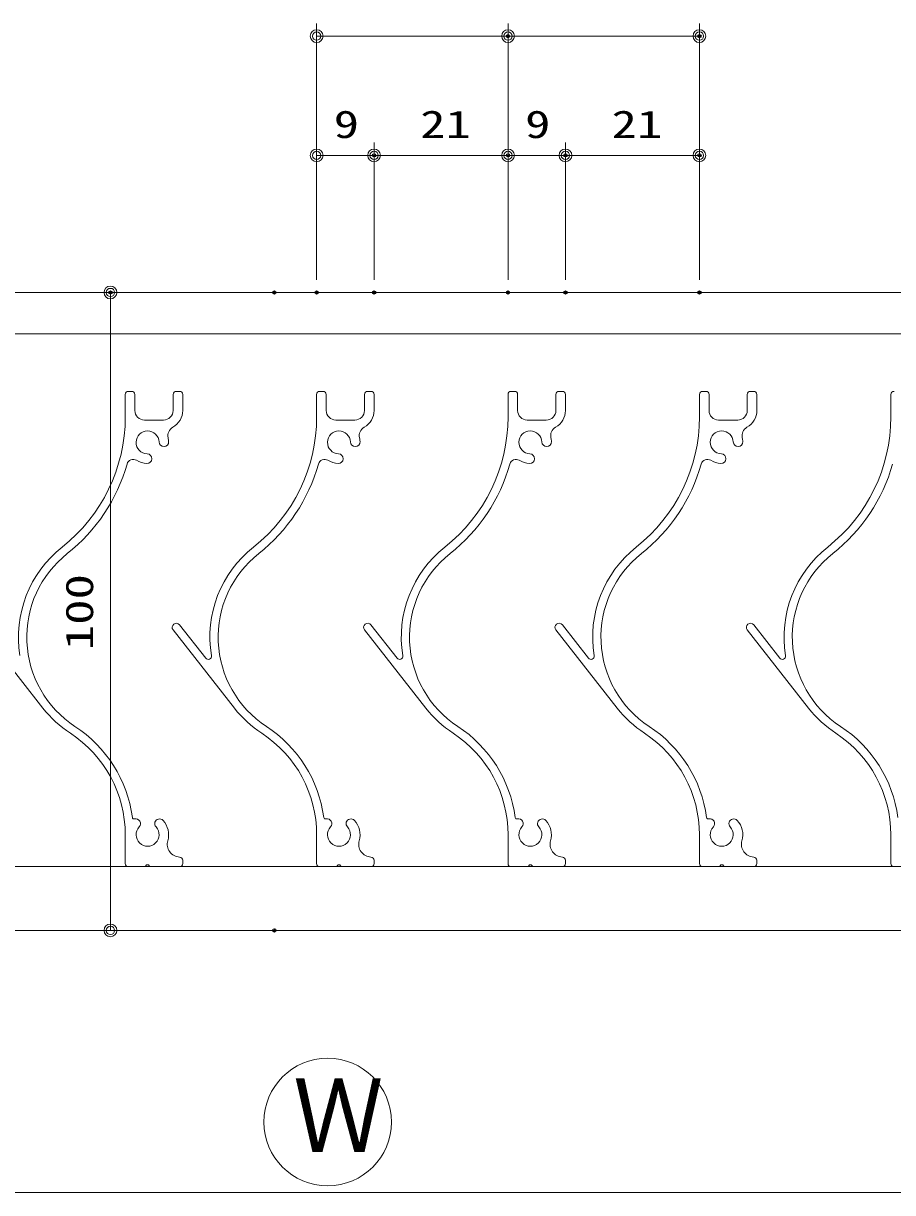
# Model space of a CAD drawing. Units: millimetres on the paper. Extents: x -395 to 395, y -281 to 281.
# Drawn here: x 84.5 to 220.8, y -162.6 to 20.7 of the extents above; entities that cross this region are included whole.
import ezdxf
from ezdxf.enums import TextEntityAlignment as Align

# ---------------------------------------------------------------- set-up
doc = ezdxf.new("R2010")
doc.units = ezdxf.units.MM
doc.header["$PDMODE"] = 32
doc.header["$PDSIZE"] = 0.5
for name, color, linetype, lineweight in [('0-0_USERZ', 3, 'Continuous', 9), ('0-5_0', 7, 'Continuous', 9), ('0-8_YSS_ZEN', 6, 'Continuous', 9), ('0-B_SHAPE', 7, 'Continuous', 9), ('0-C__0-7_', 7, 'Continuous', 9)]:
    doc.layers.add(name, color=color, linetype=linetype, lineweight=lineweight)
doc.layers.add('0-6_Defpoints', color=7, linetype='Continuous')
doc.styles.add('ＭＳ ゴシック', font='')
doc.styles.get('ＭＳ ゴシック').set_extended_font_data('MS Gothic')

# ---------------------------------------------------------------- blocks, each defined once
blk = doc.blocks.new('DOT1')
at = {"layer": '0-5_0'}
blk.add_line((0, 0), (-1, 0), dxfattribs=at)
for radius in [0.5, 0.325]:
    blk.add_circle((0, 0), radius, dxfattribs=at)

msp = doc.modelspace()

# ---------------------------------------------------------------- linework, layer by layer
at = {"layer": '0-0_USERZ'}
for p, q in [((130.472, -19.531), (130.472, 20.651)), ((160.472, -19.531), (160.472, 20.651)), ((160.472, -19.531), (160.472, 20.651)), ((190.472, -19.531), (190.472, 20.651)), ((132.472, 18.651), (158.472, 18.651)), ((162.472, 18.651), (188.472, 18.651)), ((130.472, -19.531), (130.472, 1.959)), ((139.472, -19.531), (139.472, 1.959)), ((139.472, -19.531), (139.472, 1.959)), ((160.472, -19.531), (160.472, 1.959)), ((160.472, -19.531), (160.472, 1.959)), ((169.472, -19.531), (169.472, 1.959)), ((169.472, -19.531), (169.472, 1.959)), ((190.472, -19.531), (190.472, 1.959)), ((132.472, -0.041), (137.472, -0.041)), ((141.472, -0.041), (158.472, -0.041)), ((162.472, -0.041), (167.472, -0.041)), ((171.472, -0.041), (188.472, -0.041)), ((-18.412, -21.531), (120.934, -21.531)), ((121.84, -21.531), (96.153, -21.531)), ((283.472, -21.531), (120.934, -21.531)), ((98.153, -119.531), (98.153, -23.531)), ((-18.412, -28.031), (120.934, -28.031)), ((283.472, -28.031), (120.934, -28.031)), ((-18.412, -111.531), (283.472, -111.531)), ((8.588, -121.531), (120.934, -121.531)), ((121.84, -121.531), (96.153, -121.531)), ((256.472, -121.531), (120.934, -121.531))]:
    msp.add_line(p, q, dxfattribs=at)
at = {"layer": '0-6_Defpoints'}
for p in [(160.472, 18.651), (190.472, 18.651), (139.472, -0.041), (160.472, -0.041), (169.472, -0.041), (190.472, -0.041), (98.153, -21.531), (123.84, -21.531), (130.472, -21.531), (139.472, -21.531), (160.472, -21.531), (169.472, -21.531), (190.472, -21.531), (123.84, -121.531)]:
    msp.add_point(p, dxfattribs=at)
at = {"layer": '0-8_YSS_ZEN'}
msp.add_line((28.588, -162.629), (236.472, -162.629), dxfattribs=at)
at = {"layer": '0-B_SHAPE'}
for p, q in [((100.472, -41.031), (100.472, -37.531)), ((100.972, -37.031), (101.472, -37.031)), ((101.972, -37.531), (101.972, -40.031)), ((107.972, -40.031), (107.972, -37.531)), ((108.472, -37.031), (108.972, -37.031)), ((109.472, -37.531), (109.472, -40.031)), ((130.472, -41.031), (130.472, -37.531)), ((130.972, -37.031), (131.472, -37.031)), ((131.972, -37.531), (131.972, -40.031)), ((137.972, -40.031), (137.972, -37.531)), ((138.472, -37.031), (138.972, -37.031)), ((139.472, -37.531), (139.472, -40.031)), ((160.472, -41.031), (160.472, -37.531)), ((160.972, -37.031), (161.472, -37.031)), ((161.972, -37.531), (161.972, -40.031)), ((167.972, -40.031), (167.972, -37.531)), ((168.472, -37.031), (168.972, -37.031)), ((169.472, -37.531), (169.472, -40.031)), ((190.472, -41.031), (190.472, -37.531)), ((190.972, -37.031), (191.472, -37.031)), ((191.972, -37.531), (191.972, -40.031)), ((197.972, -40.031), (197.972, -37.531)), ((198.472, -37.031), (198.972, -37.031)), ((199.472, -37.531), (199.472, -40.031)), ((220.472, -41.031), (220.472, -37.531)), ((103.472, -41.531), (106.472, -41.531)), ((133.472, -41.531), (136.472, -41.531)), ((163.472, -41.531), (166.472, -41.531)), ((193.472, -41.531), (196.472, -41.531)), ((87.569, -86.68), (77.961, -74.433)), ((117.569, -86.68), (107.961, -74.433)), ((108.984, -73.63), (113.078, -78.849)), ((147.569, -86.68), (137.961, -74.433)), ((138.984, -73.63), (143.078, -78.849)), ((177.569, -86.68), (167.961, -74.433)), ((168.984, -73.63), (173.078, -78.849)), ((207.569, -86.68), (197.961, -74.433)), ((198.984, -73.63), (203.078, -78.849)), ((100.472, -111.031), (100.472, -106.531)), ((130.472, -111.031), (130.472, -106.531)), ((160.472, -111.031), (160.472, -106.531)), ((190.472, -111.031), (190.472, -106.531)), ((220.472, -111.031), (220.472, -106.531)), ((103.453, -111.531), (100.972, -111.531)), ((108.972, -111.531), (104.492, -111.531)), ((109.472, -110.53), (109.472, -111.031)), ((133.453, -111.531), (130.972, -111.531)), ((138.972, -111.531), (134.492, -111.531)), ((139.472, -110.53), (139.472, -111.031)), ((163.453, -111.531), (160.972, -111.531)), ((168.972, -111.531), (164.492, -111.531)), ((169.472, -110.53), (169.472, -111.031)), ((193.453, -111.531), (190.972, -111.531)), ((198.972, -111.531), (194.492, -111.531)), ((199.472, -110.53), (199.472, -111.031))]:
    msp.add_line(p, q, dxfattribs=at)
for centre, radius, start, end in [((100.972, -37.531), 0.5, 90, 180), ((101.472, -37.531), 0.5, 0, 90), ((108.472, -37.531), 0.5, 90, 180), ((108.972, -37.531), 0.5, 0, 90), ((130.972, -37.531), 0.5, 90, 180), ((131.472, -37.531), 0.5, 0, 90), ((138.472, -37.531), 0.5, 90, 180), ((138.972, -37.531), 0.5, 0, 90), ((160.972, -37.531), 0.5, 90, 180), ((161.472, -37.531), 0.5, 0, 90), ((168.472, -37.531), 0.5, 90, 180), ((168.972, -37.531), 0.5, 0, 90), ((190.972, -37.531), 0.5, 90, 180), ((191.472, -37.531), 0.5, 0, 90), ((198.472, -37.531), 0.5, 90, 180), ((198.972, -37.531), 0.5, 0, 90), ((220.972, -37.531), 0.5, 90, 180), ((103.472, -40.031), 1.5, 180, 270), ((106.472, -40.031), 1.5, 270, 0), ((106.472, -40.031), 3, 298.98574, 0), ((133.472, -40.031), 1.5, 180, 270), ((136.472, -40.031), 1.5, 270, 0), ((136.472, -40.031), 3, 298.98574, 0), ((163.472, -40.031), 1.5, 180, 270), ((166.472, -40.031), 1.5, 270, 0), ((166.472, -40.031), 3, 298.98574, 0), ((193.472, -40.031), 1.5, 180, 270), ((196.472, -40.031), 1.5, 270, 0), ((196.472, -40.031), 3, 298.98574, 0), ((74.472, -41.031), 26, 308.28117, 0), ((104.472, -41.031), 26, 308.28117, 0), ((134.472, -41.031), 26, 308.28117, 0), ((164.472, -41.031), 26, 308.28117, 0), ((194.472, -41.031), 26, 308.28117, 0), ((103.972, -45.031), 1.8, 2.10464, 267.89536), ((108.653, -43.968), 1.5, 118.98574, 192.80288), ((133.972, -45.031), 1.8, 2.10464, 267.89536), ((138.653, -43.968), 1.5, 118.98574, 192.80288), ((163.972, -45.031), 1.8, 2.10464, 267.89536), ((168.653, -43.968), 1.5, 118.98574, 192.80288), ((193.972, -45.031), 1.8, 2.10464, 267.89536), ((198.653, -43.968), 1.5, 118.98574, 192.80288), ((106.521, -44.938), 0.75, 182.10464, 2.10464), ((103.972, -45.031), 3.3, 2.10464, 12.80288), ((136.521, -44.938), 0.75, 182.10464, 2.10464), ((133.972, -45.031), 3.3, 2.10464, 12.80288), ((166.521, -44.938), 0.75, 182.10464, 2.10464), ((163.972, -45.031), 3.3, 2.10464, 12.80288), ((196.521, -44.938), 0.75, 182.10464, 2.10464), ((193.972, -45.031), 3.3, 2.10464, 12.80288), ((103.879, -47.58), 0.75, 267.89536, 87.89536), ((133.879, -47.58), 0.75, 267.89536, 87.89536), ((163.879, -47.58), 0.75, 267.89536, 87.89536), ((193.879, -47.58), 0.75, 267.89536, 87.89536), ((74.472, -41.031), 27.3, 308.28117, 344.29502), ((101.716, -48.692), 1, 58.34757, 164.29502), ((103.972, -45.031), 3.3, 238.34757, 267.89536), ((104.472, -41.031), 27.3, 308.28117, 344.29502), ((131.716, -48.692), 1, 58.34757, 164.29502), ((133.972, -45.031), 3.3, 238.34757, 267.89536), ((134.472, -41.031), 27.3, 308.28117, 344.29502), ((161.716, -48.692), 1, 58.34757, 164.29502), ((163.972, -45.031), 3.3, 238.34757, 267.89536), ((164.472, -41.031), 27.3, 308.28117, 344.29502), ((191.716, -48.692), 1, 58.34757, 164.29502), ((193.972, -45.031), 3.3, 238.34757, 267.89536), ((194.472, -41.031), 27.3, 308.28117, 344.29502), ((101.731, -75.57), 18, 128.28117, 189.23818), ((131.731, -75.57), 18, 128.28117, 189.23818), ((161.731, -75.57), 18, 128.28117, 189.23818), ((191.731, -75.57), 18, 128.28117, 189.23818), ((221.731, -75.57), 18, 128.28117, 189.23818), ((101.731, -75.57), 16.7, 128.28117, 236.80169), ((131.731, -75.57), 16.7, 128.28117, 236.80169), ((161.731, -75.57), 16.7, 128.28117, 236.80169), ((191.731, -75.57), 16.7, 128.28117, 236.80169), ((221.731, -75.57), 16.7, 128.28117, 236.80169), ((108.472, -74.031), 0.65, 38.11314, 218.11314), ((138.472, -74.031), 0.65, 38.11314, 218.11314), ((168.472, -74.031), 0.65, 38.11314, 218.11314), ((198.472, -74.031), 0.65, 38.11314, 218.11314), ((113.471, -78.54), 0.5, 218.11314, 9.23818), ((143.471, -78.54), 0.5, 218.11314, 9.23818), ((173.471, -78.54), 0.5, 218.11314, 9.23818), ((203.471, -78.54), 0.5, 218.11314, 9.23818), ((101.731, -75.57), 18, 218.11314, 236.80169), ((131.731, -75.57), 18, 218.11314, 236.80169), ((161.731, -75.57), 18, 218.11314, 236.80169), ((191.731, -75.57), 18, 218.11314, 236.80169), ((221.731, -75.57), 18, 218.11314, 236.80169), ((81.472, -106.531), 20.3, 7.70756, 56.80169), ((111.472, -106.531), 20.3, 7.70756, 56.80169), ((141.472, -106.531), 20.3, 7.70756, 56.80169), ((171.472, -106.531), 20.3, 7.70756, 56.80169), ((201.472, -106.531), 20.3, 7.70756, 56.80169), ((81.472, -106.531), 19, 0, 56.80169), ((111.472, -106.531), 19, 0, 56.80169), ((141.472, -106.531), 19, 0, 56.80169), ((171.472, -106.531), 19, 0, 56.80169), ((201.472, -106.531), 19, 0, 56.80169), ((101.886, -103.769), 0.3, 187.70756, 281.98207), ((102.104, -104.796), 0.75, 317.10464, 101.98207), ((105.84, -104.796), 0.75, 42.89536, 222.89536), ((103.972, -106.531), 3.3, 343.55954, 42.89536), ((131.886, -103.769), 0.3, 187.70756, 281.98207), ((132.104, -104.796), 0.75, 317.10464, 101.98207), ((135.84, -104.796), 0.75, 42.89536, 222.89536), ((133.972, -106.531), 3.3, 343.55954, 42.89536), ((161.886, -103.769), 0.3, 187.70756, 281.98207), ((162.104, -104.796), 0.75, 317.10464, 101.98207), ((165.84, -104.796), 0.75, 42.89536, 222.89536), ((163.972, -106.531), 3.3, 343.55954, 42.89536), ((191.886, -103.769), 0.3, 187.70756, 281.98207), ((192.104, -104.796), 0.75, 317.10464, 101.98207), ((195.84, -104.796), 0.75, 42.89536, 222.89536), ((193.972, -106.531), 3.3, 343.55954, 42.89536), ((103.972, -106.531), 1.8, 137.10464, 42.89536), ((133.972, -106.531), 1.8, 137.10464, 42.89536), ((163.972, -106.531), 1.8, 137.10464, 42.89536), ((193.972, -106.531), 1.8, 137.10464, 42.89536), ((109.056, -108.031), 2, 163.55954, 268.09041), ((139.056, -108.031), 2, 163.55954, 268.09041), ((169.056, -108.031), 2, 163.55954, 268.09041), ((199.056, -108.031), 2, 163.55954, 268.09041), ((100.972, -111.031), 0.5, 180, 270), ((103.453, -111.231), 0.3, 270, 330), ((103.972, -111.531), 0.3, 30, 150), ((104.492, -111.231), 0.3, 210, 270), ((108.972, -111.031), 0.5, 270, 0), ((108.972, -110.53), 0.5, 0, 88.09041), ((130.972, -111.031), 0.5, 180, 270), ((133.453, -111.231), 0.3, 270, 330), ((133.972, -111.531), 0.3, 30, 150), ((134.492, -111.231), 0.3, 210, 270), ((138.972, -111.031), 0.5, 270, 0), ((138.972, -110.53), 0.5, 0, 88.09041), ((160.972, -111.031), 0.5, 180, 270), ((163.453, -111.231), 0.3, 270, 330), ((163.972, -111.531), 0.3, 30, 150), ((164.492, -111.231), 0.3, 210, 270), ((168.972, -111.031), 0.5, 270, 0), ((168.972, -110.53), 0.5, 0, 88.09041), ((190.972, -111.031), 0.5, 180, 270), ((193.453, -111.231), 0.3, 270, 330), ((193.972, -111.531), 0.3, 30, 150), ((194.492, -111.231), 0.3, 210, 270), ((198.972, -111.031), 0.5, 270, 0), ((198.972, -110.53), 0.5, 0, 88.09041), ((220.972, -111.031), 0.5, 180, 270)]:
    msp.add_arc(centre, radius, start, end, dxfattribs=at)
at = {"layer": '0-C__0-7_'}
msp.add_circle((132.192, -151.568), 10, dxfattribs=at)

# ---------------------------------------------------------------- block references
at = {"layer": '0-0_USERZ', "xscale": 2, "yscale": 2}
for p, rotation in [((130.472, 18.651), 180), ((160.472, 18.651), 180), ((130.472, -0.041), 180), ((139.472, -0.041), 180), ((160.472, -0.041), 180), ((169.472, -0.041), 180), ((98.153, -21.531), 90), ((98.153, -121.531), 270)]:
    msp.add_blockref('DOT1', p, dxfattribs=dict(at, rotation=rotation))
for p in [(160.472, 18.651), (190.472, 18.651), (139.472, -0.041), (160.472, -0.041), (169.472, -0.041), (190.472, -0.041)]:
    msp.add_blockref('DOT1', p, dxfattribs=at)

# ---------------------------------------------------------------- texts
at = {"layer": '0-0_USERZ', "style": 'ＭＳ ゴシック', "width": 1.35}
for s, p in [('9', (133.14, 1.376)), ('21', (146.694, 1.376)), ('9', (163.14, 1.376)), ('21', (176.694, 1.376))]:
    msp.add_text(s, height=4.333, dxfattribs=at).set_placement(p, align=Align.BOTTOM_LEFT)
msp.add_text('100', height=4.333, rotation=90, dxfattribs=at).set_placement((96.736, -77.606), align=Align.BOTTOM_LEFT)
at = {"layer": '0-C__0-7_', "style": 'ＭＳ ゴシック', "width": 0.9}
msp.add_text('Ｗ', height=11.55, dxfattribs=at).set_placement((126.784, -159.741), align=Align.BOTTOM_LEFT)

doc.saveas('drawing.dxf')
